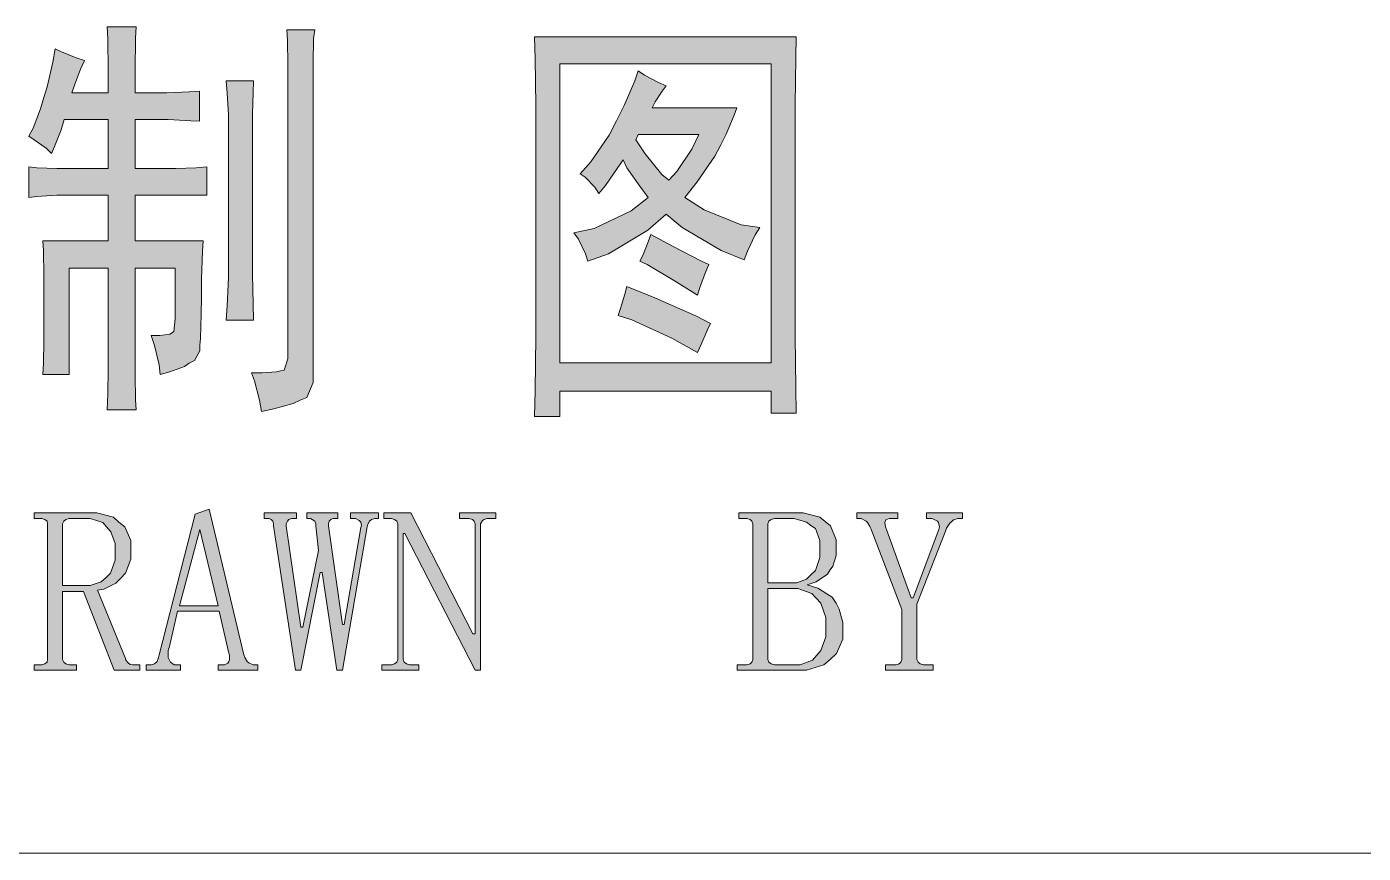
# Model space of a CAD drawing. Header units: millimetres. Extents: x 0 to 414, y 0 to 292.
# Drawn here: x 359.14 to 367.93, y 73.58 to 79.01 of the extents above; entities that cross this region are included whole.
import ezdxf

# ---------------------------------------------------------------- set-up
doc = ezdxf.new("R2010")
doc.units = ezdxf.units.MM

msp = doc.modelspace()

# ---------------------------------------------------------------- hatches: boundary and pattern name
h = msp.add_hatch(color=0)
h.dxf.hatch_style = 2
h.paths.add_polyline_path([(359.519361, 78.789389), (359.491139, 78.732944), (359.452333, 78.627111), (359.434694, 78.577722), (359.674583, 78.577722), (359.674583, 78.718833), (359.671056, 78.934028), (359.667528, 79.011639), (359.858028, 79.011639), (359.8545, 78.937556), (359.850972, 78.722361), (359.850972, 78.577722), (359.974444, 78.577722), (360.059111, 78.577722), (360.207278, 78.584778), (360.274306, 78.588306), (360.274306, 78.39075), (360.217861, 78.394278), (360.069694, 78.401333), (359.985028, 78.401333), (359.850972, 78.401333), (359.850972, 78.080306), (360.059111, 78.080306), (360.119083, 78.080306), (360.253139, 78.083833), (360.323694, 78.090889), (360.323694, 77.903917), (359.850972, 77.903917), (359.850972, 77.604056), (360.299, 77.604056), (360.295472, 77.537028), (360.288417, 77.353583), (360.288417, 77.237167), (360.284889, 77.12075), (360.281361, 76.962), (360.277833, 76.919667), (360.277833, 76.880861), (360.242556, 76.817361), (360.207278, 76.799722), (360.175528, 76.778556), (360.080278, 76.743278), (360.016778, 76.725639), (360.009722, 76.789139), (359.977972, 76.916139), (359.956806, 76.983167), (360.01325, 76.983167), (360.080278, 76.990222), (360.090861, 76.997278), (360.104972, 77.007861), (360.115556, 77.092528), (360.115556, 77.170139), (360.115556, 77.424139), (359.850972, 77.424139), (359.850972, 76.813833), (359.850972, 76.722111), (359.8545, 76.559833), (359.858028, 76.492806), (359.667528, 76.492806), (359.671056, 76.598639), (359.674583, 76.760917), (359.674583, 76.813833), (359.674583, 77.424139), (359.417056, 77.424139), (359.417056, 76.725639), (359.244194, 76.725639), (359.247722, 76.799722), (359.25125, 76.947889), (359.25125, 77.0255), (359.25125, 77.268917), (359.25125, 77.37475), (359.247722, 77.540556), (359.244194, 77.604056), (359.674583, 77.604056), (359.674583, 77.903917), (359.41, 77.903917), (359.335917, 77.903917), (359.205389, 77.896861), (359.152472, 77.889806), (359.152472, 78.090889), (359.205389, 78.083833), (359.335917, 78.080306), (359.41, 78.080306), (359.674583, 78.080306), (359.674583, 78.401333), (359.385306, 78.401333), (359.364139, 78.334306), (359.321806, 78.224944), (359.300639, 78.179083), (359.265361, 78.214361), (359.18775, 78.267278), (359.152472, 78.291972), (359.180694, 78.344889), (359.230083, 78.471889), (359.25125, 78.545972), (359.272417, 78.616528), (359.311222, 78.778806), (359.325333, 78.867), (359.367667, 78.845833), (359.462917, 78.807028)])
h = msp.add_hatch(color=0)
h.dxf.hatch_style = 2
h.paths.add_polyline_path([(361.032778, 78.990472), (361.025722, 78.934028), (361.022194, 78.77175), (361.022194, 78.665917), (361.022194, 76.750333), (361.022194, 76.672722), (360.979861, 76.573944), (360.937528, 76.556306), (360.891667, 76.535139), (360.764667, 76.499861), (360.683528, 76.482222), (360.669417, 76.556306), (360.637667, 76.683306), (360.6165, 76.736222), (360.687056, 76.736222), (360.782306, 76.743278), (360.807, 76.750333), (360.831694, 76.753861), (360.856389, 76.827944), (360.856389, 76.891444), (360.856389, 78.665917), (360.856389, 78.761167), (360.852861, 78.923444), (360.849333, 78.990472)])
h = msp.add_hatch(color=0)
h.paths.add_polyline_path([(364.200722, 78.944611), (364.197194, 78.807028), (364.193667, 78.500111), (364.193667, 78.334306), (364.193667, 77.148972), (364.193667, 76.976111), (364.197194, 76.637444), (364.200722, 76.471639), (364.034917, 76.471639), (364.034917, 76.616278), (362.644972, 76.616278), (362.644972, 76.450472), (362.479167, 76.450472), (362.482694, 76.619806), (362.486222, 76.976111), (362.486222, 77.159556), (362.486222, 78.334306), (362.486222, 78.496583), (362.482694, 78.799972), (362.479167, 78.944611)])
h.paths.add_polyline_path([(364.034917, 76.80325), (364.034917, 78.768222), (362.644972, 78.768222), (362.644972, 76.80325)])
h = msp.add_hatch(color=0)
h.paths.add_polyline_path([(363.343472, 78.623583), (363.318778, 78.588306), (363.272917, 78.51775), (363.25175, 78.478944), (363.809139, 78.478944), (363.7915, 78.429556), (363.738583, 78.306083), (363.703306, 78.235528), (363.6645, 78.161444), (363.548083, 77.992111), (363.466944, 77.889806), (363.593944, 77.808667), (363.837361, 77.709889), (363.960833, 77.69225), (363.929083, 77.642861), (363.879694, 77.537028), (363.858528, 77.480583), (363.706833, 77.540556), (363.449306, 77.69225), (363.343472, 77.780444), (363.223528, 77.674611), (362.966, 77.519389), (362.828417, 77.47), (362.814306, 77.519389), (362.768444, 77.614639), (362.736694, 77.656972), (362.87075, 77.685194), (363.114167, 77.801611), (363.227056, 77.889806), (363.170611, 77.963889), (363.085944, 78.083833), (363.06125, 78.13675), (363.022444, 78.080306), (362.944833, 77.967417), (362.9025, 77.9145), (362.874278, 77.956833), (362.810778, 78.023861), (362.779028, 78.045028), (362.849583, 78.122639), (362.969528, 78.299028), (363.018917, 78.394278), (363.068306, 78.493056), (363.138861, 78.655333), (363.160028, 78.722361), (363.202361, 78.694139), (363.294083, 78.64475)])
h.paths.add_polyline_path([(363.145917, 78.267278), (363.205889, 78.175556), (363.31525, 78.0415), (363.361111, 78.002694), (363.414028, 78.059139), (363.512806, 78.207306), (363.558667, 78.302556), (363.160028, 78.302556)])
h = msp.add_hatch(color=0)
h.dxf.hatch_style = 2
h.paths.add_polyline_path([(360.630611, 78.655333), (360.627083, 78.577722), (360.623556, 78.440139), (360.623556, 78.380167), (360.623556, 77.459417), (360.623556, 77.381806), (360.627083, 77.191306), (360.630611, 77.081944), (360.450694, 77.081944), (360.45775, 77.177194), (360.464806, 77.364167), (360.464806, 77.459417), (360.464806, 78.380167), (360.464806, 78.433083), (360.45775, 78.574194), (360.450694, 78.655333)])
h = msp.add_hatch(color=0)
h.dxf.hatch_style = 2
h.paths.add_polyline_path([(363.244694, 77.646389), (363.385806, 77.568778), (363.576306, 77.47), (363.625694, 77.448833), (363.604528, 77.402972), (363.56925, 77.304194), (363.551611, 77.24775), (363.4105, 77.335944), (363.22, 77.448833), (363.170611, 77.47), (363.191778, 77.508806), (363.227056, 77.597)])
h = msp.add_hatch(color=0)
h.dxf.hatch_style = 2
h.paths.add_polyline_path([(363.085944, 77.304194), (363.269389, 77.230111), (363.544556, 77.110167), (363.636278, 77.060778), (363.615111, 77.014917), (363.572778, 76.919667), (363.551611, 76.870278), (363.382278, 76.965528), (363.117694, 77.085472), (363.0295, 77.113694), (363.043611, 77.159556), (363.071833, 77.254806)])
h = msp.add_hatch(color=0)
h.paths.add_polyline_path([(359.82275, 75.575583), (359.82275, 75.512083), (359.787472, 75.420361), (359.755722, 75.385083), (359.723972, 75.353333), (359.646361, 75.314528), (359.604028, 75.307472), (359.787472, 74.859444), (359.791, 74.848861), (359.805111, 74.831222), (359.819222, 74.820639), (359.836861, 74.817111), (359.847444, 74.817111), (359.882722, 74.817111), (359.882722, 74.781833), (359.713389, 74.781833), (359.512306, 75.300417), (359.374722, 75.300417), (359.374722, 74.8665), (359.374722, 74.852389), (359.381778, 74.83475), (359.395889, 74.824167), (359.417056, 74.817111), (359.427639, 74.817111), (359.466444, 74.817111), (359.466444, 74.781833), (359.18775, 74.781833), (359.18775, 74.817111), (359.223028, 74.817111), (359.237139, 74.817111), (359.258306, 74.824167), (359.272417, 74.83475), (359.275944, 74.852389), (359.275944, 74.8665), (359.275944, 75.730806), (359.275944, 75.744917), (359.272417, 75.762556), (359.258306, 75.773139), (359.237139, 75.780194), (359.223028, 75.780194), (359.18775, 75.780194), (359.18775, 75.815472), (359.533472, 75.815472), (359.6005, 75.815472), (359.709861, 75.78725), (359.745139, 75.7555), (359.783944, 75.72375), (359.82275, 75.635556)])
h.paths.add_polyline_path([(359.374722, 75.339222), (359.508778, 75.339222), (359.554639, 75.339222), (359.628722, 75.363917), (359.660472, 75.392139), (359.688694, 75.420361), (359.720444, 75.505028), (359.720444, 75.561472), (359.720444, 75.614389), (359.692222, 75.692), (359.664, 75.72375), (359.639306, 75.751972), (359.554639, 75.780194), (359.494667, 75.780194), (359.427639, 75.780194), (359.417056, 75.780194), (359.395889, 75.773139), (359.381778, 75.762556), (359.374722, 75.744917), (359.374722, 75.730806)])
h = msp.add_hatch(color=0)
h.paths.add_polyline_path([(360.404833, 75.169889), (360.129667, 75.169889), (360.07675, 74.937056), (360.069694, 74.912361), (360.069694, 74.8665), (360.07675, 74.848861), (360.083806, 74.83475), (360.1085, 74.817111), (360.129667, 74.817111), (360.150833, 74.817111), (360.150833, 74.781833), (359.925056, 74.781833), (359.925056, 74.817111), (359.942694, 74.817111), (359.956806, 74.817111), (359.977972, 74.824167), (359.995611, 74.838278), (360.006194, 74.8665), (360.009722, 74.884139), (360.246083, 75.808417), (360.337806, 75.840167), (360.567111, 74.884139), (360.574167, 74.8665), (360.588278, 74.838278), (360.598861, 74.831222), (360.627083, 74.817111), (360.641194, 74.817111), (360.658833, 74.817111), (360.658833, 74.781833), (360.397778, 74.781833), (360.397778, 74.817111), (360.422472, 74.817111), (360.440111, 74.817111), (360.461278, 74.827694), (360.468333, 74.838278), (360.471861, 74.848861), (360.471861, 74.880611), (360.464806, 74.901778)])
h.paths.add_polyline_path([(360.277833, 75.706111), (360.143778, 75.205167), (360.397778, 75.205167)])
h = msp.add_hatch(color=0)
h.dxf.hatch_style = 2
h.paths.add_polyline_path([(361.452583, 75.815472), (361.452583, 75.780194), (361.427889, 75.780194), (361.406722, 75.773139), (361.392611, 75.762556), (361.382028, 75.741389), (361.3785, 75.72375), (361.216222, 74.781833), (361.177417, 74.781833), (361.082167, 75.423889), (361.068056, 75.423889), (360.941056, 74.781833), (360.905778, 74.781833), (360.761139, 75.730806), (360.761139, 75.744917), (360.757611, 75.762556), (360.747028, 75.773139), (360.732917, 75.780194), (360.701167, 75.780194), (360.701167, 75.815472), (360.912833, 75.815472), (360.912833, 75.780194), (360.895194, 75.780194), (360.881083, 75.780194), (360.863444, 75.773139), (360.852861, 75.762556), (360.845806, 75.744917), (360.845806, 75.730806), (360.941056, 75.064056), (360.955167, 75.064056), (361.057472, 75.568528), (361.039833, 75.730806), (361.039833, 75.744917), (361.032778, 75.762556), (361.015139, 75.773139), (361.004556, 75.780194), (360.979861, 75.780194), (360.979861, 75.815472), (361.184472, 75.815472), (361.184472, 75.780194), (361.166833, 75.780194), (361.152722, 75.780194), (361.138611, 75.773139), (361.128028, 75.762556), (361.1245, 75.744917), (361.1245, 75.730806), (361.216222, 75.081694), (361.226806, 75.081694), (361.336167, 75.720222), (361.339694, 75.734333), (361.336167, 75.7555), (361.325583, 75.766083), (361.300889, 75.780194), (361.286778, 75.780194), (361.269139, 75.780194), (361.269139, 75.815472)])
h = msp.add_hatch(color=0)
h.dxf.hatch_style = 2
h.paths.add_polyline_path([(362.073472, 75.021722), (362.087583, 75.021722), (362.087583, 75.730806), (362.087583, 75.744917), (362.080528, 75.762556), (362.069944, 75.773139), (362.048778, 75.780194), (362.031139, 75.780194), (361.985278, 75.780194), (361.985278, 75.815472), (362.225167, 75.815472), (362.225167, 75.780194), (362.179306, 75.780194), (362.165194, 75.780194), (362.147556, 75.773139), (362.136972, 75.766083), (362.122861, 75.744917), (362.122861, 75.730806), (362.122861, 74.781833), (362.087583, 74.781833), (361.625444, 75.681417), (361.614861, 75.681417), (361.614861, 74.8665), (361.614861, 74.852389), (361.621917, 74.83475), (361.636028, 74.824167), (361.657194, 74.817111), (361.667778, 74.817111), (361.717167, 74.817111), (361.717167, 74.781833), (361.47375, 74.781833), (361.47375, 74.817111), (361.523139, 74.817111), (361.53725, 74.817111), (361.558417, 74.824167), (361.572528, 74.83475), (361.579583, 74.852389), (361.579583, 74.8665), (361.579583, 75.730806), (361.579583, 75.744917), (361.572528, 75.762556), (361.558417, 75.773139), (361.53725, 75.780194), (361.523139, 75.780194), (361.487861, 75.780194), (361.487861, 75.815472), (361.66425, 75.815472)])
h = msp.add_hatch(color=0)
h.paths.add_polyline_path([(363.812667, 74.781833), (363.812667, 74.817111), (363.862056, 74.817111), (363.876167, 74.817111), (363.897333, 74.824167), (363.907917, 74.83475), (363.914972, 74.852389), (363.914972, 74.8665), (363.914972, 75.730806), (363.914972, 75.744917), (363.907917, 75.762556), (363.897333, 75.773139), (363.876167, 75.780194), (363.862056, 75.780194), (363.82325, 75.780194), (363.82325, 75.815472), (364.176028, 75.815472), (364.246583, 75.815472), (364.355944, 75.78725), (364.391222, 75.759028), (364.4265, 75.730806), (364.461778, 75.639083), (364.461778, 75.579111), (364.461778, 75.536778), (364.440611, 75.466222), (364.422972, 75.441528), (364.405333, 75.413306), (364.33125, 75.363917), (364.271278, 75.34275), (364.341833, 75.321583), (364.437083, 75.261611), (364.461778, 75.222806), (364.482944, 75.184), (364.507639, 75.095806), (364.507639, 75.046417), (364.507639, 74.986444), (364.465306, 74.891194), (364.422972, 74.852389), (364.380639, 74.817111), (364.26775, 74.781833), (364.193667, 74.781833)])
h.paths.add_polyline_path([(364.176028, 74.817111), (364.225417, 74.817111), (364.306556, 74.848861), (364.334778, 74.880611), (364.363, 74.912361), (364.39475, 75.000556), (364.39475, 75.060528), (364.39475, 75.127556), (364.363, 75.222806), (364.33125, 75.254556), (364.303028, 75.286306), (364.211306, 75.318056), (364.151333, 75.318056), (364.01375, 75.318056), (364.01375, 74.8665), (364.01375, 74.852389), (364.020806, 74.83475), (364.034917, 74.824167), (364.056083, 74.817111), (364.066667, 74.817111)])
h.paths.add_polyline_path([(364.355944, 75.579111), (364.355944, 75.635556), (364.327722, 75.713167), (364.295972, 75.734333), (364.26775, 75.7555), (364.186611, 75.780194), (364.14075, 75.780194), (364.066667, 75.780194), (364.056083, 75.780194), (364.034917, 75.773139), (364.020806, 75.762556), (364.01375, 75.744917), (364.01375, 75.730806), (364.01375, 75.356861), (364.168972, 75.356861), (364.20425, 75.356861), (364.26775, 75.381556), (364.295972, 75.409778), (364.327722, 75.438), (364.355944, 75.522667)])
h = msp.add_hatch(color=0)
h.dxf.hatch_style = 2
h.paths.add_polyline_path([(365.139111, 75.706111), (365.142639, 75.72375), (365.135583, 75.751972), (365.128528, 75.762556), (365.09325, 75.780194), (365.072083, 75.780194), (365.057972, 75.780194), (365.057972, 75.815472), (365.294333, 75.815472), (365.294333, 75.780194), (365.276694, 75.780194), (365.262583, 75.780194), (365.234361, 75.769611), (365.223778, 75.759028), (365.209667, 75.748444), (365.1885, 75.716694), (365.181444, 75.695528), (364.994472, 75.21575), (364.994472, 74.8665), (364.994472, 74.852389), (365.001528, 74.83475), (365.015639, 74.824167), (365.036806, 74.817111), (365.047389, 74.817111), (365.100306, 74.817111), (365.100306, 74.781833), (364.786333, 74.781833), (364.786333, 74.817111), (364.842778, 74.817111), (364.856889, 74.817111), (364.878056, 74.824167), (364.888639, 74.83475), (364.895694, 74.852389), (364.895694, 74.8665), (364.895694, 75.180472), (364.691083, 75.713167), (364.684028, 75.727278), (364.669917, 75.751972), (364.659333, 75.762556), (364.627583, 75.780194), (364.609944, 75.780194), (364.599361, 75.780194), (364.599361, 75.815472), (364.867472, 75.815472), (364.867472, 75.780194), (364.828667, 75.780194), (364.811028, 75.780194), (364.789861, 75.769611), (364.782806, 75.751972), (364.786333, 75.72375), (364.793389, 75.706111), (364.955667, 75.258083), (364.969778, 75.258083)])

# ---------------------------------------------------------------- linework, layer by layer
at = {"color": 0, "lineweight": 0}
for points in [[(359.519361, 78.789389), (359.491139, 78.732944), (359.452333, 78.627111), (359.434694, 78.577722), (359.674583, 78.577722), (359.674583, 78.718833), (359.671056, 78.934028), (359.667528, 79.011639), (359.858028, 79.011639), (359.8545, 78.937556), (359.850972, 78.722361), (359.850972, 78.577722), (359.974444, 78.577722), (360.059111, 78.577722), (360.207278, 78.584778), (360.274306, 78.588306), (360.274306, 78.39075), (360.217861, 78.394278), (360.069694, 78.401333), (359.985028, 78.401333), (359.850972, 78.401333), (359.850972, 78.080306), (360.059111, 78.080306), (360.119083, 78.080306), (360.253139, 78.083833), (360.323694, 78.090889), (360.323694, 77.903917), (359.850972, 77.903917), (359.850972, 77.604056), (360.299, 77.604056), (360.295472, 77.537028), (360.288417, 77.353583), (360.288417, 77.237167), (360.284889, 77.12075), (360.281361, 76.962), (360.277833, 76.919667), (360.277833, 76.880861), (360.242556, 76.817361), (360.207278, 76.799722), (360.175528, 76.778556), (360.080278, 76.743278), (360.016778, 76.725639), (360.009722, 76.789139), (359.977972, 76.916139), (359.956806, 76.983167), (360.01325, 76.983167), (360.080278, 76.990222), (360.090861, 76.997278), (360.104972, 77.007861), (360.115556, 77.092528), (360.115556, 77.170139), (360.115556, 77.424139), (359.850972, 77.424139), (359.850972, 76.813833), (359.850972, 76.722111), (359.8545, 76.559833), (359.858028, 76.492806), (359.667528, 76.492806), (359.671056, 76.598639), (359.674583, 76.760917), (359.674583, 76.813833), (359.674583, 77.424139), (359.417056, 77.424139), (359.417056, 76.725639), (359.244194, 76.725639), (359.247722, 76.799722), (359.25125, 76.947889), (359.25125, 77.0255), (359.25125, 77.268917), (359.25125, 77.37475), (359.247722, 77.540556), (359.244194, 77.604056), (359.674583, 77.604056), (359.674583, 77.903917), (359.41, 77.903917), (359.335917, 77.903917), (359.205389, 77.896861), (359.152472, 77.889806), (359.152472, 78.090889), (359.205389, 78.083833), (359.335917, 78.080306), (359.41, 78.080306), (359.674583, 78.080306), (359.674583, 78.401333), (359.385306, 78.401333), (359.364139, 78.334306), (359.321806, 78.224944), (359.300639, 78.179083), (359.265361, 78.214361), (359.18775, 78.267278), (359.152472, 78.291972), (359.180694, 78.344889), (359.230083, 78.471889), (359.25125, 78.545972), (359.272417, 78.616528), (359.311222, 78.778806), (359.325333, 78.867), (359.367667, 78.845833), (359.462917, 78.807028)], [(361.032778, 78.990472), (361.025722, 78.934028), (361.022194, 78.77175), (361.022194, 78.665917), (361.022194, 76.750333), (361.022194, 76.672722), (360.979861, 76.573944), (360.937528, 76.556306), (360.891667, 76.535139), (360.764667, 76.499861), (360.683528, 76.482222), (360.669417, 76.556306), (360.637667, 76.683306), (360.6165, 76.736222), (360.687056, 76.736222), (360.782306, 76.743278), (360.807, 76.750333), (360.831694, 76.753861), (360.856389, 76.827944), (360.856389, 76.891444), (360.856389, 78.665917), (360.856389, 78.761167), (360.852861, 78.923444), (360.849333, 78.990472)], [(364.200722, 78.944611), (364.197194, 78.807028), (364.193667, 78.500111), (364.193667, 78.334306), (364.193667, 77.148972), (364.193667, 76.976111), (364.197194, 76.637444), (364.200722, 76.471639), (364.034917, 76.471639), (364.034917, 76.616278), (362.644972, 76.616278), (362.644972, 76.450472), (362.479167, 76.450472), (362.482694, 76.619806), (362.486222, 76.976111), (362.486222, 77.159556), (362.486222, 78.334306), (362.486222, 78.496583), (362.482694, 78.799972), (362.479167, 78.944611)], [(364.034917, 76.80325), (364.034917, 78.768222), (362.644972, 78.768222), (362.644972, 76.80325)], [(363.343472, 78.623583), (363.318778, 78.588306), (363.272917, 78.51775), (363.25175, 78.478944), (363.809139, 78.478944), (363.7915, 78.429556), (363.738583, 78.306083), (363.703306, 78.235528), (363.6645, 78.161444), (363.548083, 77.992111), (363.466944, 77.889806), (363.593944, 77.808667), (363.837361, 77.709889), (363.960833, 77.69225), (363.929083, 77.642861), (363.879694, 77.537028), (363.858528, 77.480583), (363.706833, 77.540556), (363.449306, 77.69225), (363.343472, 77.780444), (363.223528, 77.674611), (362.966, 77.519389), (362.828417, 77.47), (362.814306, 77.519389), (362.768444, 77.614639), (362.736694, 77.656972), (362.87075, 77.685194), (363.114167, 77.801611), (363.227056, 77.889806), (363.170611, 77.963889), (363.085944, 78.083833), (363.06125, 78.13675), (363.022444, 78.080306), (362.944833, 77.967417), (362.9025, 77.9145), (362.874278, 77.956833), (362.810778, 78.023861), (362.779028, 78.045028), (362.849583, 78.122639), (362.969528, 78.299028), (363.018917, 78.394278), (363.068306, 78.493056), (363.138861, 78.655333), (363.160028, 78.722361), (363.202361, 78.694139), (363.294083, 78.64475)], [(360.630611, 78.655333), (360.627083, 78.577722), (360.623556, 78.440139), (360.623556, 78.380167), (360.623556, 77.459417), (360.623556, 77.381806), (360.627083, 77.191306), (360.630611, 77.081944), (360.450694, 77.081944), (360.45775, 77.177194), (360.464806, 77.364167), (360.464806, 77.459417), (360.464806, 78.380167), (360.464806, 78.433083), (360.45775, 78.574194), (360.450694, 78.655333)], [(363.145917, 78.267278), (363.205889, 78.175556), (363.31525, 78.0415), (363.361111, 78.002694), (363.414028, 78.059139), (363.512806, 78.207306), (363.558667, 78.302556), (363.160028, 78.302556)], [(363.244694, 77.646389), (363.385806, 77.568778), (363.576306, 77.47), (363.625694, 77.448833), (363.604528, 77.402972), (363.56925, 77.304194), (363.551611, 77.24775), (363.4105, 77.335944), (363.22, 77.448833), (363.170611, 77.47), (363.191778, 77.508806), (363.227056, 77.597)], [(363.085944, 77.304194), (363.269389, 77.230111), (363.544556, 77.110167), (363.636278, 77.060778), (363.615111, 77.014917), (363.572778, 76.919667), (363.551611, 76.870278), (363.382278, 76.965528), (363.117694, 77.085472), (363.0295, 77.113694), (363.043611, 77.159556), (363.071833, 77.254806)], [(359.82275, 75.575583), (359.82275, 75.512083), (359.787472, 75.420361), (359.755722, 75.385083), (359.723972, 75.353333), (359.646361, 75.314528), (359.604028, 75.307472), (359.787472, 74.859444), (359.791, 74.848861), (359.805111, 74.831222), (359.819222, 74.820639), (359.836861, 74.817111), (359.847444, 74.817111), (359.882722, 74.817111), (359.882722, 74.781833), (359.713389, 74.781833), (359.512306, 75.300417), (359.374722, 75.300417), (359.374722, 74.8665), (359.374722, 74.852389), (359.381778, 74.83475), (359.395889, 74.824167), (359.417056, 74.817111), (359.427639, 74.817111), (359.466444, 74.817111), (359.466444, 74.781833), (359.18775, 74.781833), (359.18775, 74.817111), (359.223028, 74.817111), (359.237139, 74.817111), (359.258306, 74.824167), (359.272417, 74.83475), (359.275944, 74.852389), (359.275944, 74.8665), (359.275944, 75.730806), (359.275944, 75.744917), (359.272417, 75.762556), (359.258306, 75.773139), (359.237139, 75.780194), (359.223028, 75.780194), (359.18775, 75.780194), (359.18775, 75.815472), (359.533472, 75.815472), (359.6005, 75.815472), (359.709861, 75.78725), (359.745139, 75.7555), (359.783944, 75.72375), (359.82275, 75.635556)], [(360.404833, 75.169889), (360.129667, 75.169889), (360.07675, 74.937056), (360.069694, 74.912361), (360.069694, 74.8665), (360.07675, 74.848861), (360.083806, 74.83475), (360.1085, 74.817111), (360.129667, 74.817111), (360.150833, 74.817111), (360.150833, 74.781833), (359.925056, 74.781833), (359.925056, 74.817111), (359.942694, 74.817111), (359.956806, 74.817111), (359.977972, 74.824167), (359.995611, 74.838278), (360.006194, 74.8665), (360.009722, 74.884139), (360.246083, 75.808417), (360.337806, 75.840167), (360.567111, 74.884139), (360.574167, 74.8665), (360.588278, 74.838278), (360.598861, 74.831222), (360.627083, 74.817111), (360.641194, 74.817111), (360.658833, 74.817111), (360.658833, 74.781833), (360.397778, 74.781833), (360.397778, 74.817111), (360.422472, 74.817111), (360.440111, 74.817111), (360.461278, 74.827694), (360.468333, 74.838278), (360.471861, 74.848861), (360.471861, 74.880611), (360.464806, 74.901778)], [(361.452583, 75.815472), (361.452583, 75.780194), (361.427889, 75.780194), (361.406722, 75.773139), (361.392611, 75.762556), (361.382028, 75.741389), (361.3785, 75.72375), (361.216222, 74.781833), (361.177417, 74.781833), (361.082167, 75.423889), (361.068056, 75.423889), (360.941056, 74.781833), (360.905778, 74.781833), (360.761139, 75.730806), (360.761139, 75.744917), (360.757611, 75.762556), (360.747028, 75.773139), (360.732917, 75.780194), (360.701167, 75.780194), (360.701167, 75.815472), (360.912833, 75.815472), (360.912833, 75.780194), (360.895194, 75.780194), (360.881083, 75.780194), (360.863444, 75.773139), (360.852861, 75.762556), (360.845806, 75.744917), (360.845806, 75.730806), (360.941056, 75.064056), (360.955167, 75.064056), (361.057472, 75.568528), (361.039833, 75.730806), (361.039833, 75.744917), (361.032778, 75.762556), (361.015139, 75.773139), (361.004556, 75.780194), (360.979861, 75.780194), (360.979861, 75.815472), (361.184472, 75.815472), (361.184472, 75.780194), (361.166833, 75.780194), (361.152722, 75.780194), (361.138611, 75.773139), (361.128028, 75.762556), (361.1245, 75.744917), (361.1245, 75.730806), (361.216222, 75.081694), (361.226806, 75.081694), (361.336167, 75.720222), (361.339694, 75.734333), (361.336167, 75.7555), (361.325583, 75.766083), (361.300889, 75.780194), (361.286778, 75.780194), (361.269139, 75.780194), (361.269139, 75.815472)], [(362.073472, 75.021722), (362.087583, 75.021722), (362.087583, 75.730806), (362.087583, 75.744917), (362.080528, 75.762556), (362.069944, 75.773139), (362.048778, 75.780194), (362.031139, 75.780194), (361.985278, 75.780194), (361.985278, 75.815472), (362.225167, 75.815472), (362.225167, 75.780194), (362.179306, 75.780194), (362.165194, 75.780194), (362.147556, 75.773139), (362.136972, 75.766083), (362.122861, 75.744917), (362.122861, 75.730806), (362.122861, 74.781833), (362.087583, 74.781833), (361.625444, 75.681417), (361.614861, 75.681417), (361.614861, 74.8665), (361.614861, 74.852389), (361.621917, 74.83475), (361.636028, 74.824167), (361.657194, 74.817111), (361.667778, 74.817111), (361.717167, 74.817111), (361.717167, 74.781833), (361.47375, 74.781833), (361.47375, 74.817111), (361.523139, 74.817111), (361.53725, 74.817111), (361.558417, 74.824167), (361.572528, 74.83475), (361.579583, 74.852389), (361.579583, 74.8665), (361.579583, 75.730806), (361.579583, 75.744917), (361.572528, 75.762556), (361.558417, 75.773139), (361.53725, 75.780194), (361.523139, 75.780194), (361.487861, 75.780194), (361.487861, 75.815472), (361.66425, 75.815472)], [(363.812667, 74.781833), (363.812667, 74.817111), (363.862056, 74.817111), (363.876167, 74.817111), (363.897333, 74.824167), (363.907917, 74.83475), (363.914972, 74.852389), (363.914972, 74.8665), (363.914972, 75.730806), (363.914972, 75.744917), (363.907917, 75.762556), (363.897333, 75.773139), (363.876167, 75.780194), (363.862056, 75.780194), (363.82325, 75.780194), (363.82325, 75.815472), (364.176028, 75.815472), (364.246583, 75.815472), (364.355944, 75.78725), (364.391222, 75.759028), (364.4265, 75.730806), (364.461778, 75.639083), (364.461778, 75.579111), (364.461778, 75.536778), (364.440611, 75.466222), (364.422972, 75.441528), (364.405333, 75.413306), (364.33125, 75.363917), (364.271278, 75.34275), (364.341833, 75.321583), (364.437083, 75.261611), (364.461778, 75.222806), (364.482944, 75.184), (364.507639, 75.095806), (364.507639, 75.046417), (364.507639, 74.986444), (364.465306, 74.891194), (364.422972, 74.852389), (364.380639, 74.817111), (364.26775, 74.781833), (364.193667, 74.781833)], [(365.139111, 75.706111), (365.142639, 75.72375), (365.135583, 75.751972), (365.128528, 75.762556), (365.09325, 75.780194), (365.072083, 75.780194), (365.057972, 75.780194), (365.057972, 75.815472), (365.294333, 75.815472), (365.294333, 75.780194), (365.276694, 75.780194), (365.262583, 75.780194), (365.234361, 75.769611), (365.223778, 75.759028), (365.209667, 75.748444), (365.1885, 75.716694), (365.181444, 75.695528), (364.994472, 75.21575), (364.994472, 74.8665), (364.994472, 74.852389), (365.001528, 74.83475), (365.015639, 74.824167), (365.036806, 74.817111), (365.047389, 74.817111), (365.100306, 74.817111), (365.100306, 74.781833), (364.786333, 74.781833), (364.786333, 74.817111), (364.842778, 74.817111), (364.856889, 74.817111), (364.878056, 74.824167), (364.888639, 74.83475), (364.895694, 74.852389), (364.895694, 74.8665), (364.895694, 75.180472), (364.691083, 75.713167), (364.684028, 75.727278), (364.669917, 75.751972), (364.659333, 75.762556), (364.627583, 75.780194), (364.609944, 75.780194), (364.599361, 75.780194), (364.599361, 75.815472), (364.867472, 75.815472), (364.867472, 75.780194), (364.828667, 75.780194), (364.811028, 75.780194), (364.789861, 75.769611), (364.782806, 75.751972), (364.786333, 75.72375), (364.793389, 75.706111), (364.955667, 75.258083), (364.969778, 75.258083)], [(359.374722, 75.339222), (359.508778, 75.339222), (359.554639, 75.339222), (359.628722, 75.363917), (359.660472, 75.392139), (359.688694, 75.420361), (359.720444, 75.505028), (359.720444, 75.561472), (359.720444, 75.614389), (359.692222, 75.692), (359.664, 75.72375), (359.639306, 75.751972), (359.554639, 75.780194), (359.494667, 75.780194), (359.427639, 75.780194), (359.417056, 75.780194), (359.395889, 75.773139), (359.381778, 75.762556), (359.374722, 75.744917), (359.374722, 75.730806)], [(360.277833, 75.706111), (360.143778, 75.205167), (360.397778, 75.205167)], [(364.355944, 75.579111), (364.355944, 75.635556), (364.327722, 75.713167), (364.295972, 75.734333), (364.26775, 75.7555), (364.186611, 75.780194), (364.14075, 75.780194), (364.066667, 75.780194), (364.056083, 75.780194), (364.034917, 75.773139), (364.020806, 75.762556), (364.01375, 75.744917), (364.01375, 75.730806), (364.01375, 75.356861), (364.168972, 75.356861), (364.20425, 75.356861), (364.26775, 75.381556), (364.295972, 75.409778), (364.327722, 75.438), (364.355944, 75.522667)], [(364.176028, 74.817111), (364.225417, 74.817111), (364.306556, 74.848861), (364.334778, 74.880611), (364.363, 74.912361), (364.39475, 75.000556), (364.39475, 75.060528), (364.39475, 75.127556), (364.363, 75.222806), (364.33125, 75.254556), (364.303028, 75.286306), (364.211306, 75.318056), (364.151333, 75.318056), (364.01375, 75.318056), (364.01375, 74.8665), (364.01375, 74.852389), (364.020806, 74.83475), (364.034917, 74.824167), (364.056083, 74.817111), (364.066667, 74.817111)]]:
    msp.add_lwpolyline(points, close=True, dxfattribs=at)
msp.add_lwpolyline([(354.957944, 73.578861), (404.237472, 73.578861)], dxfattribs=at)

doc.saveas('drawing.dxf')
